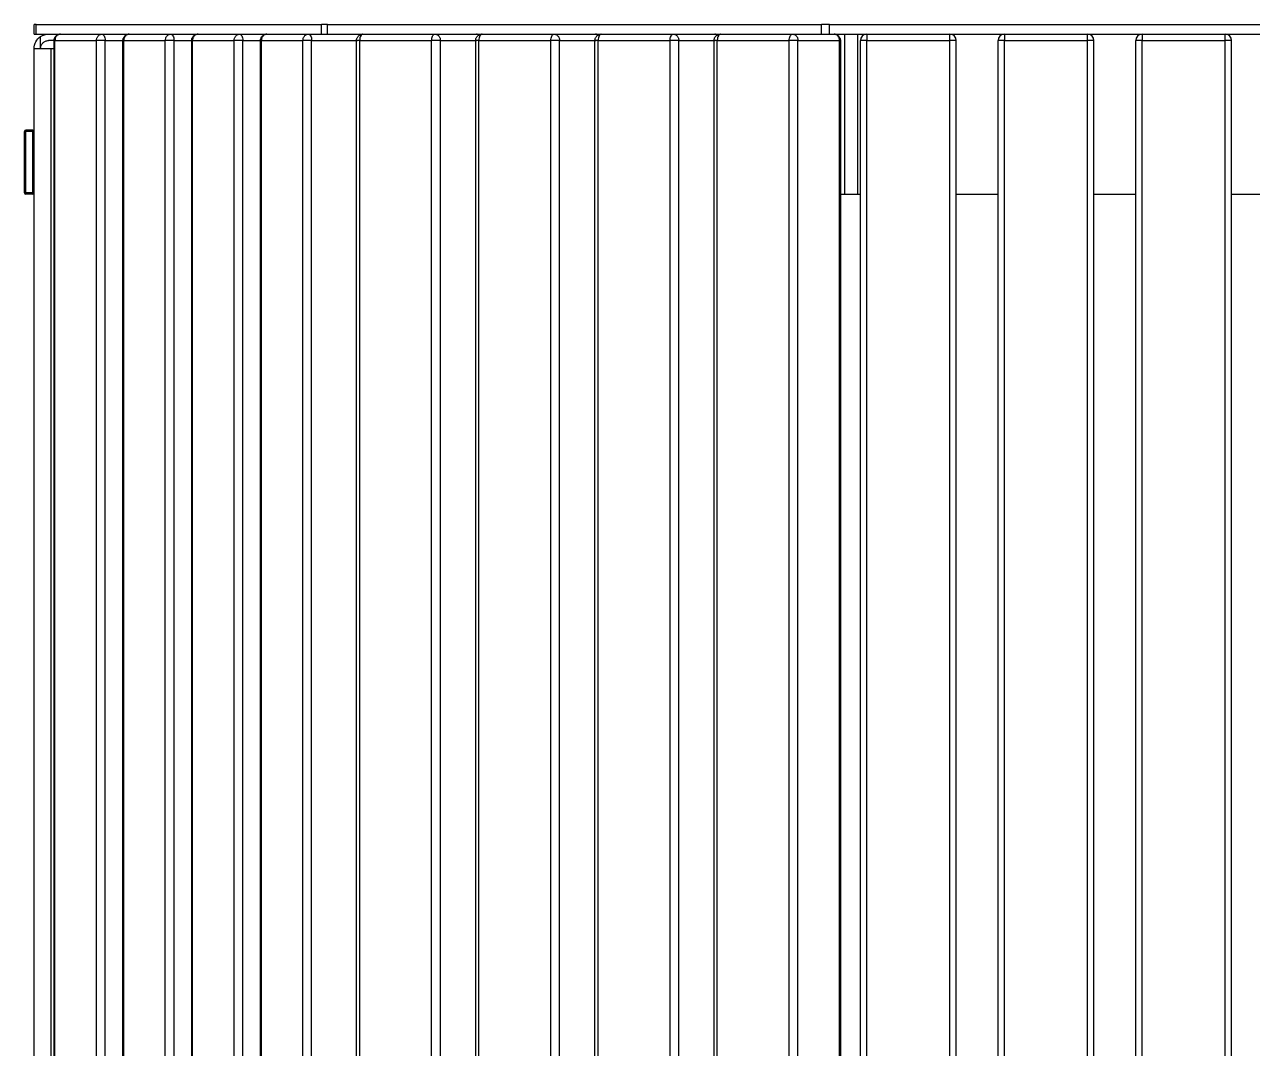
# Model space of a CAD drawing. Header units: millimetres. Extents: x 10366 to 13995, y 24552 to 29685.
# Drawn here: x 10788.2 to 11172.3, y 26634.8 to 26955 of the extents above; entities that cross this region are included whole.
import ezdxf

# ---------------------------------------------------------------- set-up
doc = ezdxf.new("R2010")
doc.units = ezdxf.units.MM
doc.header["$LTSCALE"] = 3
doc.layers.add('Default', color=7, linetype='Continuous')

msp = doc.modelspace()

# ---------------------------------------------------------------- linework, layer by layer
at = {"layer": 'Default'}
for p, q in [((10791.15, 26951.99), (10791.15, 26954.99)), ((10791.82, 26954.99), (10881.07, 26954.99)), ((10791.82, 26951.99), (10791.82, 26954.99)), ((10881.07, 26951.99), (10881.07, 26954.99)), ((10882.9, 26954.99), (11037.48, 26954.99)), ((10882.9, 26951.99), (10882.9, 26954.99)), ((11037.48, 26951.99), (11037.48, 26954.99)), ((11039.98, 26954.99), (11218.47, 26954.99)), ((11039.98, 26951.99), (11039.98, 26954.99)), ((10791.82, 26951.99), (10881.07, 26951.99)), ((10793.15, 26947.5), (10793.15, 26951.23)), ((10882.9, 26951.99), (11037.48, 26951.99)), ((11039.98, 26951.99), (11218.47, 26951.99)), ((11044.82, 26901.99), (11044.82, 26951.99)), ((11048.83, 26901.99), (11048.83, 26951.99)), ((10791.15, 26331.99), (10791.15, 26947.5)), ((10797.65, 26949.99), (10795.64, 26949.99)), ((10796.49, 26947.5), (10797.65, 26947.5)), ((10796.49, 26331.99), (10796.49, 26947.5)), ((10797.39, 26329.5), (10797.39, 26949.99)), ((10797.65, 26949.99), (10810.65, 26949.99)), ((10797.65, 26329.5), (10797.65, 26949.99)), ((10810.65, 26329.5), (10810.65, 26949.99)), ((10813.39, 26949.99), (10819.18, 26949.99)), ((10813.39, 26329.5), (10813.39, 26949.99)), ((10818.91, 26329.5), (10818.91, 26949.99)), ((10819.18, 26949.99), (10832.18, 26949.99)), ((10819.18, 26329.5), (10819.18, 26949.99)), ((10832.18, 26329.5), (10832.18, 26949.99)), ((10834.91, 26949.99), (10840.71, 26949.99)), ((10834.91, 26329.5), (10834.91, 26949.99)), ((10840.44, 26329.5), (10840.44, 26949.99)), ((10840.71, 26949.99), (10853.71, 26949.99)), ((10840.71, 26329.5), (10840.71, 26949.99)), ((10853.71, 26329.5), (10853.71, 26949.99)), ((10856.44, 26949.99), (10862.24, 26949.99)), ((10856.44, 26329.5), (10856.44, 26949.99)), ((10861.97, 26329.5), (10861.97, 26949.99)), ((10862.24, 26949.99), (10875.24, 26949.99)), ((10862.24, 26329.5), (10862.24, 26949.99)), ((10875.24, 26329.5), (10875.24, 26949.99)), ((10877.97, 26949.99), (10892.34, 26949.99)), ((10877.97, 26329.5), (10877.97, 26949.99)), ((10892, 26329.5), (10892, 26949.99)), ((10893, 26949.99), (10915.51, 26949.99)), ((10893, 26329.5), (10893, 26949.99)), ((10915.51, 26329.5), (10915.51, 26949.99)), ((10918.25, 26949.99), (10929.55, 26949.99)), ((10918.25, 26329.5), (10918.25, 26949.99)), ((10929.29, 26329.5), (10929.29, 26949.99)), ((10930.29, 26949.99), (10952.8, 26949.99)), ((10930.29, 26329.5), (10930.29, 26949.99)), ((10952.8, 26329.5), (10952.8, 26949.99)), ((10955.54, 26949.99), (10966.98, 26949.99)), ((10955.54, 26329.5), (10955.54, 26949.99)), ((10966.58, 26329.5), (10966.58, 26949.99)), ((10967.58, 26949.99), (10990.09, 26949.99)), ((10967.58, 26329.5), (10967.58, 26949.99)), ((10990.09, 26329.5), (10990.09, 26949.99)), ((10992.83, 26949.99), (11004.2, 26949.99)), ((10992.83, 26329.5), (10992.83, 26949.99)), ((11003.87, 26329.5), (11003.87, 26949.99)), ((11004.87, 26949.99), (11027.38, 26949.99)), ((11004.87, 26329.5), (11004.87, 26949.99)), ((11027.38, 26329.5), (11027.38, 26949.99)), ((11030.11, 26949.99), (11043.11, 26949.99)), ((11030.11, 26329.5), (11030.11, 26949.99)), ((11043.11, 26329.5), (11043.11, 26949.99)), ((11043.38, 26949.99), (11043.38, 26329.5)), ((11049.64, 26329.5), (11049.64, 26949.99)), ((11051.64, 26949.99), (11077.64, 26949.99)), ((11051.64, 26329.5), (11051.64, 26949.99)), ((11077.64, 26329.5), (11077.64, 26949.99)), ((11079.64, 26329.5), (11079.64, 26949.99)), ((11092.7, 26329.5), (11092.7, 26949.99)), ((11094.7, 26949.99), (11120.7, 26949.99)), ((11094.7, 26329.5), (11094.7, 26949.99)), ((11120.7, 26329.5), (11120.7, 26949.99)), ((11122.7, 26329.5), (11122.7, 26949.99)), ((11135.76, 26329.5), (11135.76, 26949.99)), ((11137.76, 26949.99), (11163.76, 26949.99)), ((11137.76, 26329.5), (11137.76, 26949.99)), ((11163.76, 26329.5), (11163.76, 26949.99)), ((11165.76, 26329.5), (11165.76, 26949.99)), ((10788.15, 26902.39), (10788.15, 26921.59)), ((10790.75, 26921.99), (10788.55, 26921.99)), ((10788.55, 26902.39), (10788.55, 26921.59)), ((10790.75, 26921.59), (10788.55, 26921.59)), ((10790.75, 26902.39), (10790.75, 26921.59)), ((10790.75, 26902.39), (10788.55, 26902.39)), ((10790.75, 26901.99), (10788.55, 26901.99)), ((11043.11, 26901.99), (11044.82, 26901.99)), ((11048.83, 26901.99), (11049.64, 26901.99)), ((11079.64, 26901.99), (11092.7, 26901.99)), ((11122.7, 26901.99), (11135.76, 26901.99)), ((11165.76, 26901.99), (11178.81, 26901.99))]:
    msp.add_line(p, q, dxfattribs=at)
for points in [[(10791.82, 26954.99, 0), (10791.15, 26954.99, 0)], [(10882.9, 26954.99, 0), (10881.07, 26954.99, 0)], [(11039.98, 26954.99, 0), (11037.48, 26954.99, 0)], [(10791.15, 26951.99, 0), (10791.15, 26951.99, 0), (10791.15, 26951.99, 0), (10791.15, 26951.99, 0), (10791.15, 26951.99, 0), (10791.15, 26951.99, 0), (10791.15, 26951.99, 0), (10791.15, 26951.99, 0), (10791.15, 26951.99, 0), (10791.15, 26951.99, 0), (10791.15, 26951.99, 0), (10791.15, 26951.99, 0), (10791.15, 26951.99, 0), (10791.15, 26951.99, 0), (10791.16, 26951.99, 0), (10791.17, 26951.99, 0), (10791.23, 26951.99, 0), (10791.82, 26951.99, 0)], [(10791.15, 26947.5, 0), (10791.19, 26948.05, 0), (10791.29, 26948.59, 0), (10791.46, 26949.12, 0), (10791.69, 26949.62, 0), (10791.98, 26950.09, 0), (10792.32, 26950.52, 0), (10792.72, 26950.9, 0), (10793.15, 26951.23, 0)], [(10793.15, 26951.23, 0), (10793.73, 26951.56, 0), (10794.34, 26951.79, 0), (10794.99, 26951.94, 0), (10795.64, 26951.99, 0)], [(10797.39, 26949.99, 0), (10797.4, 26950.19, 0), (10797.43, 26950.39, 0), (10797.48, 26950.58, 0), (10797.55, 26950.77, 0), (10797.63, 26950.95, 0), (10797.74, 26951.12, 0), (10797.86, 26951.28, 0), (10797.99, 26951.42, 0), (10798.14, 26951.55, 0), (10798.3, 26951.67, 0), (10798.47, 26951.76, 0), (10798.64, 26951.84, 0), (10798.83, 26951.91, 0), (10799.01, 26951.95, 0), (10799.2, 26951.98, 0), (10799.39, 26951.99, 0)], [(10799.39, 26951.99, 0), (10799.23, 26951.98, 0), (10799.07, 26951.95, 0), (10798.91, 26951.91, 0), (10798.75, 26951.84, 0), (10798.59, 26951.76, 0), (10798.44, 26951.66, 0), (10798.29, 26951.54, 0), (10798.16, 26951.4, 0), (10798.04, 26951.25, 0), (10797.94, 26951.08, 0), (10797.85, 26950.9, 0), (10797.77, 26950.72, 0), (10797.72, 26950.54, 0), (10797.68, 26950.35, 0), (10797.65, 26949.99, 0)], [(10810.65, 26949.99, 0), (10810.68, 26950.35, 0), (10810.77, 26950.72, 0), (10810.85, 26950.9, 0), (10810.94, 26951.08, 0), (10811.04, 26951.25, 0), (10811.16, 26951.4, 0), (10811.29, 26951.54, 0), (10811.44, 26951.66, 0), (10811.59, 26951.76, 0), (10811.75, 26951.84, 0), (10811.91, 26951.91, 0), (10812.07, 26951.95, 0), (10812.23, 26951.98, 0), (10812.39, 26951.99, 0)], [(10812.39, 26951.99, 0), (10812.43, 26951.98, 0), (10812.48, 26951.98, 0), (10812.52, 26951.97, 0), (10812.61, 26951.93, 0), (10812.71, 26951.88, 0), (10812.8, 26951.81, 0), (10812.89, 26951.71, 0), (10812.97, 26951.6, 0), (10813.05, 26951.47, 0), (10813.19, 26951.16, 0), (10813.3, 26950.81, 0), (10813.36, 26950.44, 0), (10813.39, 26949.99, 0)], [(10818.91, 26949.99, 0), (10818.92, 26950.19, 0), (10818.95, 26950.39, 0), (10819.01, 26950.58, 0), (10819.07, 26950.77, 0), (10819.16, 26950.95, 0), (10819.27, 26951.12, 0), (10819.39, 26951.28, 0), (10819.52, 26951.42, 0), (10819.67, 26951.55, 0), (10819.83, 26951.67, 0), (10820, 26951.76, 0), (10820.17, 26951.84, 0), (10820.35, 26951.91, 0), (10820.54, 26951.95, 0), (10820.72, 26951.98, 0), (10820.91, 26951.99, 0)], [(10820.91, 26951.99, 0), (10820.76, 26951.98, 0), (10820.6, 26951.95, 0), (10820.44, 26951.91, 0), (10820.28, 26951.84, 0), (10820.12, 26951.76, 0), (10819.97, 26951.66, 0), (10819.82, 26951.54, 0), (10819.69, 26951.4, 0), (10819.57, 26951.25, 0), (10819.46, 26951.08, 0), (10819.38, 26950.9, 0), (10819.3, 26950.72, 0), (10819.25, 26950.54, 0), (10819.21, 26950.35, 0), (10819.18, 26949.99, 0)], [(10832.18, 26949.99, 0), (10832.21, 26950.35, 0), (10832.3, 26950.72, 0), (10832.38, 26950.9, 0), (10832.46, 26951.08, 0), (10832.57, 26951.25, 0), (10832.69, 26951.4, 0), (10832.82, 26951.54, 0), (10832.97, 26951.66, 0), (10833.12, 26951.76, 0), (10833.28, 26951.84, 0), (10833.44, 26951.91, 0), (10833.6, 26951.95, 0), (10833.76, 26951.98, 0), (10833.91, 26951.99, 0)], [(10833.91, 26951.99, 0), (10833.96, 26951.98, 0), (10834, 26951.98, 0), (10834.05, 26951.97, 0), (10834.14, 26951.93, 0), (10834.24, 26951.88, 0), (10834.33, 26951.81, 0), (10834.42, 26951.71, 0), (10834.5, 26951.6, 0), (10834.58, 26951.47, 0), (10834.72, 26951.16, 0), (10834.82, 26950.81, 0), (10834.89, 26950.44, 0), (10834.91, 26949.99, 0)], [(10840.44, 26949.99, 0), (10840.45, 26950.19, 0), (10840.48, 26950.39, 0), (10840.53, 26950.58, 0), (10840.6, 26950.77, 0), (10840.69, 26950.95, 0), (10840.8, 26951.12, 0), (10840.91, 26951.28, 0), (10841.05, 26951.42, 0), (10841.2, 26951.55, 0), (10841.36, 26951.67, 0), (10841.53, 26951.76, 0), (10841.7, 26951.84, 0), (10841.88, 26951.91, 0), (10842.07, 26951.95, 0), (10842.25, 26951.98, 0), (10842.44, 26951.99, 0)], [(10842.44, 26951.99, 0), (10842.29, 26951.98, 0), (10842.13, 26951.95, 0), (10841.97, 26951.91, 0), (10841.81, 26951.84, 0), (10841.65, 26951.76, 0), (10841.5, 26951.66, 0), (10841.35, 26951.54, 0), (10841.22, 26951.4, 0), (10841.1, 26951.25, 0), (10840.99, 26951.08, 0), (10840.9, 26950.9, 0), (10840.83, 26950.72, 0), (10840.78, 26950.54, 0), (10840.74, 26950.35, 0), (10840.71, 26949.99, 0)], [(10853.71, 26949.99, 0), (10853.74, 26950.35, 0), (10853.83, 26950.72, 0), (10853.9, 26950.9, 0), (10853.99, 26951.08, 0), (10854.1, 26951.25, 0), (10854.22, 26951.4, 0), (10854.35, 26951.54, 0), (10854.5, 26951.66, 0), (10854.65, 26951.76, 0), (10854.81, 26951.84, 0), (10854.97, 26951.91, 0), (10855.13, 26951.95, 0), (10855.29, 26951.98, 0), (10855.44, 26951.99, 0)], [(10855.44, 26951.99, 0), (10855.49, 26951.98, 0), (10855.53, 26951.98, 0), (10855.58, 26951.97, 0), (10855.67, 26951.93, 0), (10855.76, 26951.88, 0), (10855.86, 26951.81, 0), (10855.95, 26951.71, 0), (10856.03, 26951.6, 0), (10856.11, 26951.47, 0), (10856.25, 26951.16, 0), (10856.35, 26950.81, 0), (10856.42, 26950.44, 0), (10856.44, 26949.99, 0)], [(10861.97, 26949.99, 0), (10861.98, 26950.19, 0), (10862.01, 26950.39, 0), (10862.06, 26950.58, 0), (10862.13, 26950.77, 0), (10862.22, 26950.95, 0), (10862.32, 26951.12, 0), (10862.44, 26951.28, 0), (10862.58, 26951.42, 0), (10862.73, 26951.55, 0), (10862.89, 26951.67, 0), (10863.06, 26951.76, 0), (10863.23, 26951.84, 0), (10863.41, 26951.91, 0), (10863.6, 26951.95, 0), (10863.78, 26951.98, 0), (10863.97, 26951.99, 0)], [(10863.97, 26951.99, 0), (10863.82, 26951.98, 0), (10863.66, 26951.95, 0), (10863.5, 26951.91, 0), (10863.33, 26951.84, 0), (10863.18, 26951.76, 0), (10863.02, 26951.66, 0), (10862.88, 26951.54, 0), (10862.75, 26951.4, 0), (10862.63, 26951.25, 0), (10862.52, 26951.08, 0), (10862.43, 26950.9, 0), (10862.36, 26950.72, 0), (10862.31, 26950.54, 0), (10862.27, 26950.35, 0), (10862.24, 26949.99, 0)], [(10875.24, 26949.99, 0), (10875.27, 26950.35, 0), (10875.36, 26950.72, 0), (10875.43, 26950.9, 0), (10875.52, 26951.08, 0), (10875.63, 26951.25, 0), (10875.75, 26951.4, 0), (10875.88, 26951.54, 0), (10876.02, 26951.66, 0), (10876.18, 26951.76, 0), (10876.33, 26951.84, 0), (10876.5, 26951.91, 0), (10876.66, 26951.95, 0), (10876.82, 26951.98, 0), (10876.97, 26951.99, 0)], [(10876.97, 26951.99, 0), (10877.02, 26951.98, 0), (10877.06, 26951.98, 0), (10877.11, 26951.97, 0), (10877.2, 26951.93, 0), (10877.29, 26951.88, 0), (10877.39, 26951.81, 0), (10877.48, 26951.71, 0), (10877.56, 26951.6, 0), (10877.64, 26951.47, 0), (10877.78, 26951.16, 0), (10877.88, 26950.81, 0), (10877.95, 26950.44, 0), (10877.97, 26949.99, 0)], [(10881.07, 26951.99, 0), (10882.9, 26951.99, 0)], [(10892, 26949.99, 0), (10892.01, 26950.19, 0), (10892.04, 26950.39, 0), (10892.09, 26950.6, 0), (10892.17, 26950.79, 0), (10892.26, 26950.97, 0), (10892.37, 26951.14, 0), (10892.49, 26951.3, 0), (10892.63, 26951.44, 0), (10892.77, 26951.57, 0), (10892.93, 26951.68, 0), (10893.1, 26951.77, 0), (10893.27, 26951.85, 0), (10893.45, 26951.91, 0), (10893.63, 26951.95, 0), (10893.81, 26951.98, 0), (10894, 26951.99, 0)], [(10894, 26951.99, 0), (10893.95, 26951.98, 0), (10893.91, 26951.98, 0), (10893.86, 26951.97, 0), (10893.77, 26951.93, 0), (10893.68, 26951.88, 0), (10893.58, 26951.81, 0), (10893.49, 26951.71, 0), (10893.41, 26951.6, 0), (10893.33, 26951.47, 0), (10893.19, 26951.16, 0), (10893.09, 26950.81, 0), (10893.02, 26950.44, 0), (10893, 26949.99, 0)], [(10915.51, 26949.99, 0), (10915.53, 26950.35, 0), (10915.58, 26950.72, 0), (10915.68, 26951.08, 0), (10915.81, 26951.4, 0), (10915.88, 26951.54, 0), (10915.97, 26951.66, 0), (10916.06, 26951.76, 0), (10916.15, 26951.84, 0), (10916.24, 26951.91, 0), (10916.33, 26951.95, 0), (10916.38, 26951.97, 0), (10916.42, 26951.98, 0), (10916.47, 26951.98, 0), (10916.51, 26951.99, 0)], [(10916.51, 26951.99, 0), (10916.67, 26951.98, 0), (10916.83, 26951.95, 0), (10916.99, 26951.91, 0), (10917.15, 26951.84, 0), (10917.31, 26951.76, 0), (10917.46, 26951.66, 0), (10917.61, 26951.54, 0), (10917.74, 26951.4, 0), (10917.86, 26951.25, 0), (10917.96, 26951.08, 0), (10918.05, 26950.9, 0), (10918.13, 26950.72, 0), (10918.18, 26950.54, 0), (10918.22, 26950.35, 0), (10918.25, 26949.99, 0)], [(10929.29, 26949.99, 0), (10929.3, 26950.19, 0), (10929.33, 26950.39, 0), (10929.38, 26950.6, 0), (10929.46, 26950.79, 0), (10929.55, 26950.97, 0), (10929.66, 26951.14, 0), (10929.78, 26951.3, 0), (10929.92, 26951.44, 0), (10930.06, 26951.57, 0), (10930.22, 26951.68, 0), (10930.39, 26951.77, 0), (10930.56, 26951.85, 0), (10930.74, 26951.91, 0), (10930.92, 26951.95, 0), (10931.1, 26951.98, 0), (10931.29, 26951.99, 0)], [(10930.37, 26951.72, 0), (10930.16, 26951.84, 0), (10929.94, 26951.92, 0), (10929.73, 26951.97, 0), (10929.51, 26951.99, 0)], [(10929.51, 26951.99, 0), (10929.82, 26951.96, 0), (10930.12, 26951.89, 0), (10930.4, 26951.78, 0), (10930.66, 26951.62, 0)], [(10931.29, 26951.99, 0), (10931.24, 26951.98, 0), (10931.2, 26951.98, 0), (10931.15, 26951.97, 0), (10931.06, 26951.93, 0), (10930.97, 26951.88, 0), (10930.87, 26951.81, 0), (10930.78, 26951.71, 0), (10930.7, 26951.6, 0), (10930.62, 26951.47, 0), (10930.48, 26951.16, 0), (10930.38, 26950.81, 0), (10930.31, 26950.44, 0), (10930.29, 26949.99, 0)], [(10952.8, 26949.99, 0), (10952.82, 26950.35, 0), (10952.87, 26950.72, 0), (10952.97, 26951.08, 0), (10953.1, 26951.4, 0), (10953.17, 26951.54, 0), (10953.26, 26951.66, 0), (10953.34, 26951.76, 0), (10953.44, 26951.84, 0), (10953.53, 26951.91, 0), (10953.62, 26951.95, 0), (10953.67, 26951.97, 0), (10953.71, 26951.98, 0), (10953.76, 26951.98, 0), (10953.8, 26951.99, 0)], [(10953.8, 26951.99, 0), (10953.96, 26951.98, 0), (10954.12, 26951.95, 0), (10954.28, 26951.91, 0), (10954.44, 26951.84, 0), (10954.6, 26951.76, 0), (10954.75, 26951.66, 0), (10954.9, 26951.54, 0), (10955.03, 26951.4, 0), (10955.15, 26951.25, 0), (10955.25, 26951.08, 0), (10955.34, 26950.9, 0), (10955.41, 26950.72, 0), (10955.47, 26950.54, 0), (10955.51, 26950.35, 0), (10955.54, 26949.99, 0)], [(10966.58, 26949.99, 0), (10966.59, 26950.19, 0), (10966.62, 26950.39, 0), (10966.67, 26950.6, 0), (10966.75, 26950.79, 0), (10966.84, 26950.97, 0), (10966.95, 26951.14, 0), (10967.07, 26951.3, 0), (10967.2, 26951.44, 0), (10967.35, 26951.57, 0), (10967.51, 26951.68, 0), (10967.68, 26951.77, 0), (10967.85, 26951.85, 0), (10968.03, 26951.91, 0), (10968.21, 26951.95, 0), (10968.39, 26951.98, 0), (10968.58, 26951.99, 0)], [(10967.85, 26951.58, 0), (10967.73, 26951.68, 0), (10967.6, 26951.76, 0), (10967.47, 26951.83, 0), (10967.33, 26951.89, 0), (10967.2, 26951.93, 0), (10967.07, 26951.96, 0), (10966.93, 26951.98, 0), (10966.8, 26951.99, 0)], [(10966.8, 26951.99, 0), (10967.14, 26951.96, 0), (10967.46, 26951.88, 0), (10967.76, 26951.74, 0), (10968.04, 26951.56, 0)], [(10968.58, 26951.99, 0), (10968.53, 26951.98, 0), (10968.49, 26951.98, 0), (10968.44, 26951.97, 0), (10968.35, 26951.93, 0), (10968.25, 26951.88, 0), (10968.16, 26951.81, 0), (10968.07, 26951.71, 0), (10967.99, 26951.6, 0), (10967.91, 26951.47, 0), (10967.77, 26951.16, 0), (10967.67, 26950.81, 0), (10967.6, 26950.44, 0), (10967.58, 26949.99, 0)], [(10990.09, 26949.99, 0), (10990.11, 26950.35, 0), (10990.16, 26950.72, 0), (10990.26, 26951.08, 0), (10990.39, 26951.4, 0), (10990.46, 26951.54, 0), (10990.55, 26951.66, 0), (10990.63, 26951.76, 0), (10990.73, 26951.84, 0), (10990.82, 26951.91, 0), (10990.91, 26951.95, 0), (10990.96, 26951.97, 0), (10991, 26951.98, 0), (10991.05, 26951.98, 0), (10991.09, 26951.99, 0)], [(10991.09, 26951.99, 0), (10991.25, 26951.98, 0), (10991.41, 26951.95, 0), (10991.57, 26951.91, 0), (10991.73, 26951.84, 0), (10991.89, 26951.76, 0), (10992.04, 26951.66, 0), (10992.18, 26951.54, 0), (10992.32, 26951.4, 0), (10992.44, 26951.25, 0), (10992.54, 26951.08, 0), (10992.63, 26950.9, 0), (10992.7, 26950.72, 0), (10992.76, 26950.54, 0), (10992.8, 26950.35, 0), (10992.83, 26949.99, 0)], [(11003.87, 26949.99, 0), (11003.88, 26950.19, 0), (11003.91, 26950.39, 0), (11003.96, 26950.6, 0), (11004.04, 26950.79, 0), (11004.13, 26950.97, 0), (11004.24, 26951.14, 0), (11004.36, 26951.3, 0), (11004.49, 26951.44, 0), (11004.64, 26951.57, 0), (11004.8, 26951.68, 0), (11004.97, 26951.77, 0), (11005.14, 26951.85, 0), (11005.32, 26951.91, 0), (11005.5, 26951.95, 0), (11005.68, 26951.98, 0), (11005.87, 26951.99, 0)], [(11005.09, 26951.62, 0), (11004.85, 26951.78, 0), (11004.6, 26951.9, 0), (11004.34, 26951.96, 0), (11004.09, 26951.99, 0)], [(11004.09, 26951.99, 0), (11004.41, 26951.96, 0), (11004.72, 26951.88, 0), (11005.01, 26951.76, 0), (11005.28, 26951.59, 0)], [(11005.87, 26951.99, 0), (11005.82, 26951.98, 0), (11005.78, 26951.98, 0), (11005.73, 26951.97, 0), (11005.64, 26951.93, 0), (11005.54, 26951.88, 0), (11005.45, 26951.81, 0), (11005.36, 26951.71, 0), (11005.28, 26951.6, 0), (11005.2, 26951.47, 0), (11005.06, 26951.16, 0), (11004.96, 26950.81, 0), (11004.89, 26950.44, 0), (11004.87, 26949.99, 0)], [(11027.38, 26949.99, 0), (11027.4, 26950.35, 0), (11027.45, 26950.72, 0), (11027.55, 26951.08, 0), (11027.68, 26951.4, 0), (11027.75, 26951.54, 0), (11027.84, 26951.66, 0), (11027.92, 26951.76, 0), (11028.01, 26951.84, 0), (11028.11, 26951.91, 0), (11028.2, 26951.95, 0), (11028.25, 26951.97, 0), (11028.29, 26951.98, 0), (11028.34, 26951.98, 0), (11028.38, 26951.99, 0)], [(11028.38, 26951.99, 0), (11028.54, 26951.98, 0), (11028.7, 26951.95, 0), (11028.86, 26951.91, 0), (11029.02, 26951.84, 0), (11029.18, 26951.76, 0), (11029.33, 26951.66, 0), (11029.47, 26951.54, 0), (11029.61, 26951.4, 0), (11029.73, 26951.25, 0), (11029.83, 26951.08, 0), (11029.92, 26950.9, 0), (11029.99, 26950.72, 0), (11030.05, 26950.54, 0), (11030.09, 26950.35, 0), (11030.11, 26949.99, 0)], [(11037.48, 26951.99, 0), (11039.98, 26951.99, 0)], [(11043.11, 26949.99, 0), (11043.09, 26950.35, 0), (11042.99, 26950.72, 0), (11042.92, 26950.9, 0), (11042.83, 26951.08, 0), (11042.73, 26951.25, 0), (11042.61, 26951.4, 0), (11042.47, 26951.54, 0), (11042.33, 26951.66, 0), (11042.18, 26951.76, 0), (11042.02, 26951.84, 0), (11041.86, 26951.91, 0), (11041.7, 26951.95, 0), (11041.54, 26951.98, 0), (11041.38, 26951.99, 0)], [(11041.38, 26951.99, 0), (11041.58, 26951.98, 0), (11041.77, 26951.95, 0), (11041.95, 26951.9, 0), (11042.13, 26951.84, 0), (11042.3, 26951.76, 0), (11042.47, 26951.66, 0), (11042.63, 26951.55, 0), (11042.77, 26951.42, 0), (11042.91, 26951.28, 0), (11043.03, 26951.12, 0), (11043.13, 26950.95, 0), (11043.22, 26950.77, 0), (11043.29, 26950.58, 0), (11043.34, 26950.38, 0), (11043.37, 26950.19, 0), (11043.38, 26949.99, 0)], [(11051.64, 26951.99, 0), (11051.64, 26951.99, 0), (11051.64, 26951.99, 0), (11051.64, 26951.99, 0), (11051.64, 26951.99, 0), (11051.64, 26951.99, 0), (11051.64, 26951.99, 0), (11051.64, 26951.99, 0), (11051.64, 26951.99, 0), (11051.64, 26951.99, 0), (11051.64, 26951.99, 0), (11051.64, 26951.99, 0), (11051.64, 26951.98, 0), (11051.64, 26951.98, 0), (11051.64, 26951.97, 0), (11051.64, 26951.93, 0), (11051.64, 26951.74, 0), (11051.64, 26949.99, 0)], [(11077.64, 26949.99, 0), (11077.64, 26951.99, 0)], [(11094.7, 26951.99, 0), (11094.7, 26951.99, 0), (11094.7, 26951.99, 0), (11094.7, 26951.99, 0), (11094.7, 26951.99, 0), (11094.7, 26951.99, 0), (11094.7, 26951.99, 0), (11094.7, 26951.99, 0), (11094.7, 26951.99, 0), (11094.7, 26951.99, 0), (11094.7, 26951.99, 0), (11094.7, 26951.99, 0), (11094.7, 26951.98, 0), (11094.7, 26951.98, 0), (11094.7, 26951.97, 0), (11094.7, 26951.93, 0), (11094.7, 26951.74, 0), (11094.7, 26949.99, 0)], [(11120.7, 26949.99, 0), (11120.7, 26951.99, 0)], [(11137.76, 26951.99, 0), (11137.76, 26951.99, 0), (11137.76, 26951.99, 0), (11137.76, 26951.99, 0), (11137.76, 26951.99, 0), (11137.76, 26951.99, 0), (11137.76, 26951.99, 0), (11137.76, 26951.99, 0), (11137.76, 26951.99, 0), (11137.76, 26951.99, 0), (11137.76, 26951.99, 0), (11137.76, 26951.99, 0), (11137.76, 26951.98, 0), (11137.76, 26951.98, 0), (11137.76, 26951.97, 0), (11137.76, 26951.93, 0), (11137.76, 26951.74, 0), (11137.76, 26949.99, 0)], [(11163.76, 26949.99, 0), (11163.76, 26951.99, 0)], [(10791.15, 26947.5, 0), (10791.15, 26947.5, 0), (10791.15, 26947.5, 0), (10791.15, 26947.5, 0), (10791.15, 26947.5, 0), (10791.15, 26947.5, 0), (10791.15, 26947.5, 0), (10791.15, 26947.5, 0), (10791.15, 26947.5, 0), (10791.15, 26947.5, 0), (10791.15, 26947.5, 0), (10791.15, 26947.5, 0), (10791.15, 26947.5, 0), (10791.15, 26947.5, 0), (10791.16, 26947.5, 0), (10791.16, 26947.5, 0), (10791.2, 26947.5, 0), (10791.34, 26947.5, 0), (10792.74, 26947.5, 0), (10796.49, 26947.5, 0)], [(10793.15, 26947.5, 0), (10793.17, 26947.74, 0), (10793.2, 26947.99, 0), (10793.26, 26948.22, 0), (10793.35, 26948.46, 0), (10793.45, 26948.68, 0), (10793.58, 26948.89, 0), (10793.73, 26949.08, 0), (10793.89, 26949.26, 0), (10794.07, 26949.43, 0), (10794.27, 26949.57, 0), (10794.48, 26949.7, 0), (10794.7, 26949.8, 0), (10794.93, 26949.88, 0), (10795.16, 26949.94, 0), (10795.4, 26949.97, 0), (10795.64, 26949.99, 0)], [(10813.39, 26949.99, 0), (10810.65, 26949.99, 0)], [(10834.91, 26949.99, 0), (10832.18, 26949.99, 0)], [(10856.44, 26949.99, 0), (10853.71, 26949.99, 0)], [(10877.97, 26949.99, 0), (10875.24, 26949.99, 0)], [(10893, 26949.99, 0), (10892.07, 26949.99, 0), (10892, 26949.99, 0), (10892, 26949.99, 0), (10892, 26949.99, 0), (10892, 26949.99, 0), (10892, 26949.99, 0), (10892, 26949.99, 0), (10892, 26949.99, 0), (10892, 26949.99, 0), (10892, 26949.99, 0), (10892, 26949.99, 0), (10892, 26949.99, 0), (10892, 26949.99, 0), (10892, 26949.99, 0), (10892, 26949.99, 0), (10892, 26949.99, 0), (10892, 26949.99, 0), (10892, 26949.99, 0), (10892, 26949.99, 0), (10892, 26949.99, 0), (10892, 26949.99, 0), (10892.01, 26949.99, 0), (10892.06, 26949.99, 0), (10892.27, 26949.99, 0)], [(10918.25, 26949.99, 0), (10915.51, 26949.99, 0)], [(10930.29, 26949.99, 0), (10929.36, 26949.99, 0), (10929.29, 26949.99, 0), (10929.29, 26949.99, 0), (10929.29, 26949.99, 0), (10929.29, 26949.99, 0), (10929.29, 26949.99, 0), (10929.29, 26949.99, 0), (10929.29, 26949.99, 0), (10929.29, 26949.99, 0), (10929.29, 26949.99, 0), (10929.29, 26949.99, 0), (10929.29, 26949.99, 0), (10929.29, 26949.99, 0), (10929.29, 26949.99, 0), (10929.29, 26949.99, 0), (10929.29, 26949.99, 0), (10929.29, 26949.99, 0), (10929.29, 26949.99, 0), (10929.29, 26949.99, 0), (10929.29, 26949.99, 0), (10929.29, 26949.99, 0), (10929.3, 26949.99, 0), (10929.35, 26949.99, 0), (10929.56, 26949.99, 0)], [(10955.54, 26949.99, 0), (10952.8, 26949.99, 0)], [(10967.58, 26949.99, 0), (10966.64, 26949.99, 0), (10966.58, 26949.99, 0), (10966.58, 26949.99, 0), (10966.58, 26949.99, 0), (10966.58, 26949.99, 0), (10966.58, 26949.99, 0), (10966.58, 26949.99, 0), (10966.58, 26949.99, 0), (10966.58, 26949.99, 0), (10966.58, 26949.99, 0), (10966.58, 26949.99, 0), (10966.58, 26949.99, 0), (10966.58, 26949.99, 0), (10966.58, 26949.99, 0), (10966.58, 26949.99, 0), (10966.58, 26949.99, 0), (10966.58, 26949.99, 0), (10966.58, 26949.99, 0), (10966.58, 26949.99, 0), (10966.58, 26949.99, 0), (10966.58, 26949.99, 0), (10966.59, 26949.99, 0), (10966.64, 26949.99, 0), (10966.84, 26949.99, 0)], [(10992.83, 26949.99, 0), (10990.09, 26949.99, 0)], [(11004.87, 26949.99, 0), (11003.93, 26949.99, 0), (11003.87, 26949.99, 0), (11003.87, 26949.99, 0), (11003.87, 26949.99, 0), (11003.87, 26949.99, 0), (11003.87, 26949.99, 0), (11003.87, 26949.99, 0), (11003.87, 26949.99, 0), (11003.87, 26949.99, 0), (11003.87, 26949.99, 0), (11003.87, 26949.99, 0), (11003.87, 26949.99, 0), (11003.87, 26949.99, 0), (11003.87, 26949.99, 0), (11003.87, 26949.99, 0), (11003.87, 26949.99, 0), (11003.87, 26949.99, 0), (11003.87, 26949.99, 0), (11003.87, 26949.99, 0), (11003.87, 26949.99, 0), (11003.87, 26949.99, 0), (11003.88, 26949.99, 0), (11003.93, 26949.99, 0), (11004.13, 26949.99, 0)], [(11030.11, 26949.99, 0), (11027.38, 26949.99, 0)], [(11051.64, 26949.99, 0), (11049.64, 26949.99, 0)], [(11079.64, 26949.99, 0), (11079.64, 26949.99, 0), (11079.64, 26949.99, 0), (11079.64, 26949.99, 0), (11079.64, 26949.99, 0), (11079.64, 26949.99, 0), (11079.64, 26949.99, 0), (11079.64, 26949.99, 0), (11079.64, 26949.99, 0), (11079.64, 26949.99, 0), (11079.64, 26949.99, 0), (11079.64, 26949.99, 0), (11079.64, 26949.99, 0), (11079.63, 26949.99, 0), (11079.58, 26949.99, 0), (11079.39, 26949.99, 0), (11077.64, 26949.99, 0)], [(11094.7, 26949.99, 0), (11092.7, 26949.99, 0)], [(11122.7, 26949.99, 0), (11122.7, 26949.99, 0), (11122.7, 26949.99, 0), (11122.7, 26949.99, 0), (11122.7, 26949.99, 0), (11122.7, 26949.99, 0), (11122.7, 26949.99, 0), (11122.7, 26949.99, 0), (11122.7, 26949.99, 0), (11122.7, 26949.99, 0), (11122.7, 26949.99, 0), (11122.7, 26949.99, 0), (11122.7, 26949.99, 0), (11122.69, 26949.99, 0), (11122.68, 26949.99, 0), (11122.64, 26949.99, 0), (11122.45, 26949.99, 0), (11120.7, 26949.99, 0)], [(11137.76, 26949.99, 0), (11135.76, 26949.99, 0)], [(11165.76, 26949.99, 0), (11165.76, 26949.99, 0), (11165.76, 26949.99, 0), (11165.76, 26949.99, 0), (11165.76, 26949.99, 0), (11165.76, 26949.99, 0), (11165.76, 26949.99, 0), (11165.76, 26949.99, 0), (11165.76, 26949.99, 0), (11165.76, 26949.99, 0), (11165.76, 26949.99, 0), (11165.76, 26949.99, 0), (11165.76, 26949.99, 0), (11165.75, 26949.99, 0), (11165.74, 26949.99, 0), (11165.7, 26949.99, 0), (11165.51, 26949.99, 0), (11163.76, 26949.99, 0)], [(10788.55, 26921.59, 0), (10788.15, 26921.59, 0)], [(10788.55, 26921.99, 0), (10788.55, 26921.99, 0), (10788.55, 26921.99, 0), (10788.55, 26921.99, 0), (10788.55, 26921.99, 0), (10788.55, 26921.99, 0), (10788.55, 26921.99, 0), (10788.55, 26921.99, 0), (10788.55, 26921.99, 0), (10788.55, 26921.99, 0), (10788.55, 26921.99, 0), (10788.55, 26921.99, 0), (10788.55, 26921.99, 0), (10788.55, 26921.99, 0), (10788.55, 26921.98, 0), (10788.55, 26921.94, 0), (10788.55, 26921.59, 0)], [(10790.75, 26921.59, 0), (10790.75, 26921.99, 0)], [(10791.15, 26921.59, 0), (10791.15, 26921.59, 0), (10791.15, 26921.59, 0), (10791.15, 26921.59, 0), (10791.15, 26921.59, 0), (10791.15, 26921.59, 0), (10791.15, 26921.59, 0), (10791.15, 26921.59, 0), (10791.15, 26921.59, 0), (10791.15, 26921.59, 0), (10791.15, 26921.59, 0), (10791.15, 26921.59, 0), (10791.15, 26921.59, 0), (10791.15, 26921.59, 0), (10791.14, 26921.59, 0), (10791.1, 26921.59, 0), (10790.75, 26921.59, 0)], [(10788.15, 26902.39, 0), (10788.15, 26902.39, 0), (10788.15, 26902.39, 0), (10788.15, 26902.39, 0), (10788.15, 26902.39, 0), (10788.15, 26902.39, 0), (10788.15, 26902.39, 0), (10788.15, 26902.39, 0), (10788.15, 26902.39, 0), (10788.15, 26902.39, 0), (10788.15, 26902.39, 0), (10788.15, 26902.39, 0), (10788.15, 26902.39, 0), (10788.15, 26902.39, 0), (10788.16, 26902.39, 0), (10788.16, 26902.39, 0), (10788.2, 26902.39, 0), (10788.55, 26902.39, 0)], [(10788.55, 26902.39, 0), (10788.55, 26901.99, 0)], [(10790.75, 26901.99, 0), (10790.75, 26901.99, 0), (10790.75, 26901.99, 0), (10790.75, 26901.99, 0), (10790.75, 26901.99, 0), (10790.75, 26901.99, 0), (10790.75, 26901.99, 0), (10790.75, 26901.99, 0), (10790.75, 26901.99, 0), (10790.75, 26901.99, 0), (10790.75, 26901.99, 0), (10790.75, 26901.99, 0), (10790.75, 26901.99, 0), (10790.75, 26901.99, 0), (10790.75, 26902, 0), (10790.75, 26902.03, 0), (10790.75, 26902.39, 0)], [(10790.75, 26902.39, 0), (10791.15, 26902.39, 0)], [(11044.82, 26901.99, 0), (11048.83, 26901.99, 0)]]:
    msp.add_polyline3d(points, dxfattribs=at)
for centre, radius, start, end in [((11051.64, 26949.99), 2, 90, 180), ((11077.64, 26949.99), 2, 0, 90), ((11094.7, 26949.99), 2, 90, 180), ((11120.7, 26949.99), 2, 0, 90), ((11137.76, 26949.99), 2, 90, 180), ((11163.76, 26949.99), 2, 0, 90), ((10788.55, 26921.59), 0.4, 90, 180), ((10790.75, 26921.59), 0.4, 0, 90), ((10788.55, 26902.39), 0.4, 180, 270), ((10790.75, 26902.39), 0.4, 270, 0)]:
    msp.add_arc(centre, radius, start, end, dxfattribs=at)

doc.saveas('drawing.dxf')
